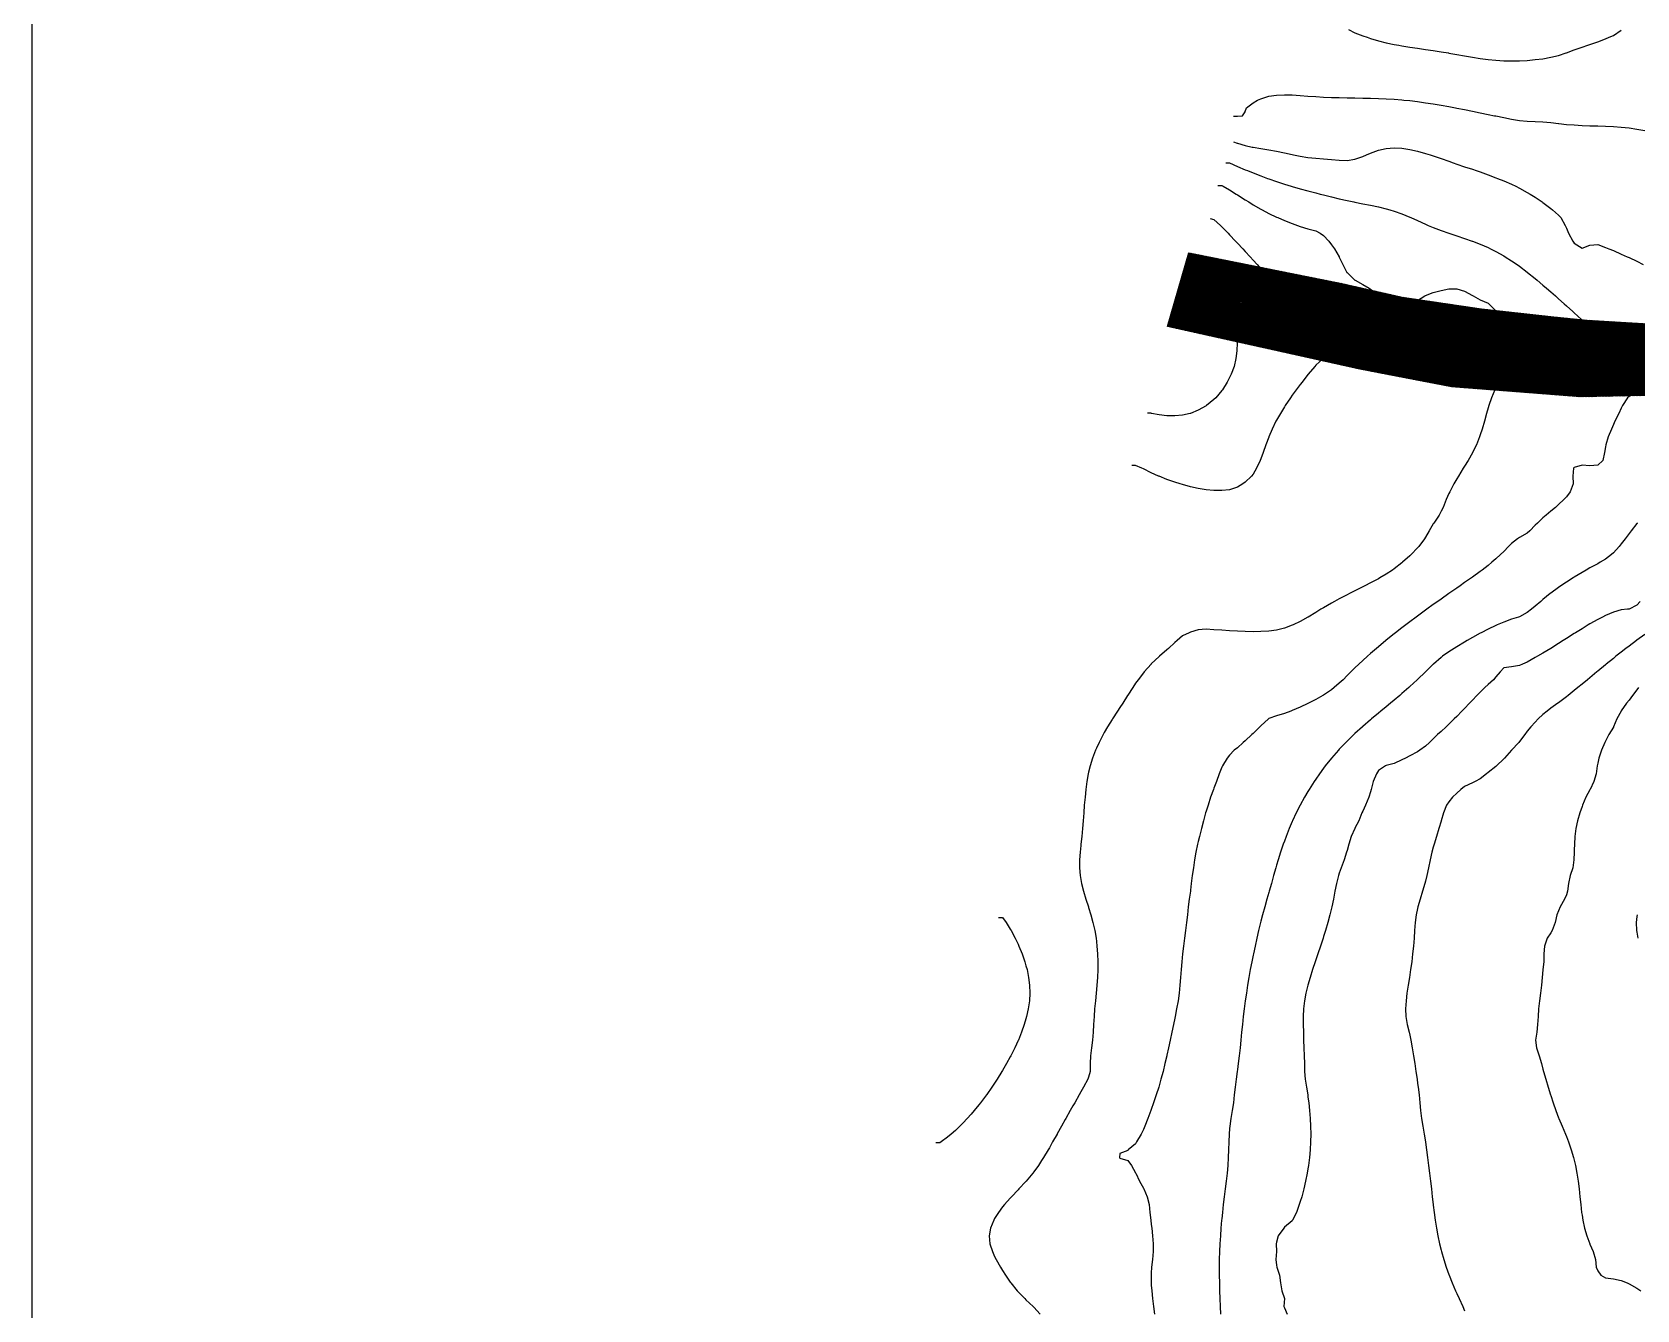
# Model space of a CAD drawing. Extents: x 771911 to 772814, y 1416488 to 1417835.
# Drawn here: x 771910.5 to 772115.4, y 1417350.8 to 1417513.9 of the extents above; entities that cross this region are included whole.
import ezdxf

# ---------------------------------------------------------------- set-up
doc = ezdxf.new("R2010")
doc.units = 0
doc.header["$MEASUREMENT"] = 0
doc.layers.get('0').update_dxf_attribs({"color": 1, "linetype": 'CONTINUOUS'})
for name, color, linetype in [('750.5', 1, 'CONTINUOUS'), ('751', 1, 'CONTINUOUS'), ('751.5', 1, 'CONTINUOUS'), ('752', 1, 'CONTINUOUS'), ('752.5', 1, 'CONTINUOUS'), ('753', 1, 'CONTINUOUS'), ('753.5', 1, 'CONTINUOUS'), ('754', 1, 'CONTINUOUS'), ('754.5', 1, 'CONTINUOUS'), ('Survey No. Boundary', 1, 'CONTINUOUS'), ('Tittahalli Kaggalipura Road', 1, 'CONTINUOUS')]:
    doc.layers.add(name, color=color, linetype=linetype)

msp = doc.modelspace()

# ---------------------------------------------------------------- hatches: boundary and pattern name
at = {"linetype": 'Continuous', "true_color": 0x636466}
h = msp.add_hatch(dxfattribs=at)
h.set_pattern_fill('ANSI31', color=251)
h.set_pattern_definition([(45, (0, 0), (-0.088388347648, 0.088388347648), [])])
h.paths.add_polyline_path([(772522.61, 1417283.28), (772520.27, 1417268.56), (772513.11, 1417279.5), (772507.16, 1417290.36), (772496.18, 1417312.84), (772486.46, 1417332.41), (772479.39, 1417347.59), (772470.31, 1417366.58), (772466.39, 1417373.72), (772461.82, 1417381.25), (772456.37, 1417390.47), (772449.66, 1417399.27), (772437.61, 1417412.91), (772434.57, 1417415.35), (772429.86, 1417418.01), (772420.9, 1417421.93), (772398.34, 1417429.68), (772374.45, 1417437.1), (772359.81, 1417442.38), (772345.17, 1417448.5), (772332.33, 1417452.61), (772319.89, 1417455.24), (772313.72, 1417455.76), (772304, 1417456.34), (772287.74, 1417456.82), (772255.28, 1417458.78), (772218.12, 1417462.16), (772178.42, 1417465.6), (772169.51, 1417466.02), (772152.39, 1417466.96), (772128.67, 1417467.73), (772108.28, 1417467.31), (772091.77, 1417468.6), (772080.06, 1417470.85), (772055.51, 1417476.29), (772058.21, 1417485.72), (772077.75, 1417481.8), (772085.47, 1417480.05), (772095.61, 1417478.54), (772104.84, 1417477.52), (772109.06, 1417477.11), (772119.07, 1417476.5), (772138.25, 1417476.88), (772157.05, 1417476.62), (772180.38, 1417475.95), (772196.42, 1417474.05), (772223.19, 1417472.06), (772238.63, 1417470.22), (772253.53, 1417468.74), (772279.01, 1417467.36), (772297.9, 1417466.39), (772312.54, 1417465.33), (772322.97, 1417464.4), (772327.53, 1417463.82), (772331.62, 1417462.92), (772335.29, 1417461.86), (772341.47, 1417459.51), (772371.81, 1417447.8), (772390.5, 1417441.68), (772410.82, 1417434.72), (772428.23, 1417428.26), (772432.28, 1417426.36), (772437.88, 1417423.04), (772440.26, 1417421.27), (772442.32, 1417419.02), (772450.49, 1417410.05), (772456.22, 1417403.64), (772460.56, 1417398.4), (772465.42, 1417391.67), (772482.28, 1417361.21), (772490.97, 1417343.09), (772497.4, 1417329.7), (772515.61, 1417294.46), (772521.32, 1417285.45)])

# ---------------------------------------------------------------- linework, layer by layer
at = {"layer": '750.5', "color": 0, "linetype": 'Continuous'}
msp.add_polyline3d([(772115.45, 1417401.21, 750.5), (772115.43, 1417401, 750.5), (772115.36, 1417400.21, 750.5), (772115.4, 1417399.21, 750.5), (772115.43, 1417398.98, 750.5), (772115.57, 1417398.21, 750.5)], dxfattribs=at)
at = {"layer": '751', "color": 0, "linetype": 'Continuous'}
msp.add_polyline3d([(772115.65, 1417430.21, 751), (772115.43, 1417429.91, 751), (772114.87, 1417429.21, 751), (772114.43, 1417428.62, 751), (772114.11, 1417428.21, 751), (772113.43, 1417427.22, 751), (772113.43, 1417427.21, 751), (772112.85, 1417426.21, 751), (772112.45, 1417425.21, 751), (772112.43, 1417425.16, 751), (772111.83, 1417424.21, 751), (772111.43, 1417423.36, 751), (772111.33, 1417423.21, 751), (772110.91, 1417422.21, 751), (772110.56, 1417421.21, 751), (772110.43, 1417420.55, 751), (772110.34, 1417420.21, 751), (772110.25, 1417419.21, 751), (772109.95, 1417418.21, 751), (772109.46, 1417417.21, 751), (772109.43, 1417417.16, 751), (772108.91, 1417416.21, 751), (772108.5, 1417415.21, 751), (772108.43, 1417415.01, 751), (772108.15, 1417414.21, 751), (772107.87, 1417413.21, 751), (772107.65, 1417412.21, 751), (772107.51, 1417411.21, 751), (772107.45, 1417410.21, 751), (772107.43, 1417409.49, 751), (772107.43, 1417409.21, 751), (772107.4, 1417408.21, 751), (772107.24, 1417407.21, 751), (772106.92, 1417406.21, 751), (772106.72, 1417405.21, 751), (772106.59, 1417404.21, 751), (772106.43, 1417403.74, 751), (772106.18, 1417403.21, 751), (772105.63, 1417402.21, 751), (772105.43, 1417401.71, 751), (772105.22, 1417401.21, 751), (772104.99, 1417400.21, 751), (772104.63, 1417399.21, 751), (772104.43, 1417398.92, 751), (772103.97, 1417398.21, 751), (772103.62, 1417397.21, 751), (772103.57, 1417396.21, 751), (772103.55, 1417395.21, 751), (772103.44, 1417394.21, 751), (772103.43, 1417394.19, 751), (772103.32, 1417393.21, 751), (772103.24, 1417392.21, 751), (772103.14, 1417391.21, 751), (772103, 1417390.21, 751), (772102.86, 1417389.21, 751), (772102.81, 1417388.21, 751), (772102.76, 1417387.21, 751), (772102.65, 1417386.21, 751), (772102.48, 1417385.21, 751), (772102.63, 1417384.21, 751), (772102.95, 1417383.21, 751), (772103.24, 1417382.21, 751), (772103.43, 1417381.49, 751), (772103.51, 1417381.21, 751), (772103.8, 1417380.21, 751), (772104.11, 1417379.21, 751), (772104.42, 1417378.21, 751), (772104.43, 1417378.15, 751), (772104.73, 1417377.21, 751), (772105.07, 1417376.21, 751), (772105.43, 1417375.27, 751), (772105.46, 1417375.21, 751), (772105.9, 1417374.21, 751), (772106.32, 1417373.21, 751), (772106.43, 1417372.89, 751), (772106.7, 1417372.21, 751), (772107.05, 1417371.21, 751), (772107.35, 1417370.21, 751), (772107.43, 1417369.87, 751), (772107.59, 1417369.21, 751), (772107.78, 1417368.21, 751), (772107.93, 1417367.21, 751), (772108.05, 1417366.21, 751), (772108.16, 1417365.21, 751), (772108.27, 1417364.21, 751), (772108.38, 1417363.21, 751), (772108.43, 1417362.88, 751), (772108.53, 1417362.21, 751), (772108.73, 1417361.21, 751), (772109.03, 1417360.21, 751), (772109.41, 1417359.21, 751), (772109.43, 1417359.14, 751), (772109.83, 1417358.21, 751), (772110.14, 1417357.21, 751), (772110.25, 1417356.21, 751), (772110.43, 1417355.76, 751), (772110.84, 1417355.21, 751), (772111.43, 1417354.86, 751), (772112.43, 1417354.75, 751), (772113.43, 1417354.52, 751), (772114.19, 1417354.21, 751), (772114.43, 1417354.1, 751), (772115.43, 1417353.55, 751), (772115.93, 1417353.21, 751)], dxfattribs=at)
at = {"layer": '751.5', "color": 0, "linetype": 'Continuous'}
for points in [[(772078.6, 1417514.21, 751.5), (772079.43, 1417513.8, 751.5), (772080.43, 1417513.4, 751.5), (772080.98, 1417513.21, 751.5), (772081.43, 1417513.05, 751.5), (772082.43, 1417512.76, 751.5), (772083.43, 1417512.52, 751.5), (772084.43, 1417512.31, 751.5), (772085.05, 1417512.21, 751.5), (772085.43, 1417512.14, 751.5), (772086.43, 1417511.97, 751.5), (772087.43, 1417511.82, 751.5), (772088.43, 1417511.67, 751.5), (772089.43, 1417511.52, 751.5), (772090.43, 1417511.37, 751.5), (772091.38, 1417511.21, 751.5), (772091.43, 1417511.2, 751.5), (772092.43, 1417511.02, 751.5), (772093.43, 1417510.85, 751.5), (772094.43, 1417510.68, 751.5), (772095.43, 1417510.52, 751.5), (772096.43, 1417510.39, 751.5), (772097.43, 1417510.3, 751.5), (772098.43, 1417510.23, 751.5), (772099.43, 1417510.21, 751.5), (772100.43, 1417510.22, 751.5), (772101.43, 1417510.27, 751.5), (772102.43, 1417510.36, 751.5), (772103.43, 1417510.48, 751.5), (772104.43, 1417510.66, 751.5), (772105.43, 1417510.91, 751.5), (772106.39, 1417511.21, 751.5), (772106.43, 1417511.22, 751.5), (772107.43, 1417511.6, 751.5), (772108.43, 1417511.96, 751.5), (772109.16, 1417512.21, 751.5), (772109.43, 1417512.3, 751.5), (772110.43, 1417512.65, 751.5), (772111.43, 1417513.01, 751.5), (772111.89, 1417513.21, 751.5), (772112.43, 1417513.45, 751.5), (772113.43, 1417514.14, 751.5)], [(772116.43, 1417436.98, 751.5), (772115.43, 1417436.24, 751.5), (772115.39, 1417436.21, 751.5), (772114.43, 1417435.49, 751.5), (772114.04, 1417435.21, 751.5), (772113.43, 1417434.72, 751.5), (772112.76, 1417434.21, 751.5), (772112.43, 1417433.93, 751.5), (772111.53, 1417433.21, 751.5), (772111.43, 1417433.12, 751.5), (772110.43, 1417432.3, 751.5), (772110.32, 1417432.21, 751.5), (772109.43, 1417431.46, 751.5), (772109.12, 1417431.21, 751.5), (772108.43, 1417430.63, 751.5), (772107.9, 1417430.21, 751.5), (772107.43, 1417429.82, 751.5), (772106.65, 1417429.21, 751.5), (772106.43, 1417429.03, 751.5), (772105.43, 1417428.28, 751.5), (772105.33, 1417428.21, 751.5), (772104.43, 1417427.56, 751.5), (772103.97, 1417427.21, 751.5), (772103.43, 1417426.77, 751.5), (772102.81, 1417426.21, 751.5), (772102.43, 1417425.78, 751.5), (772101.88, 1417425.21, 751.5), (772101.43, 1417424.63, 751.5), (772101.12, 1417424.21, 751.5), (772100.43, 1417423.31, 751.5), (772100.35, 1417423.21, 751.5), (772099.43, 1417422.22, 751.5), (772099.42, 1417422.21, 751.5), (772098.52, 1417421.21, 751.5), (772098.43, 1417421.1, 751.5), (772097.5, 1417420.21, 751.5), (772097.43, 1417420.15, 751.5), (772096.43, 1417419.37, 751.5), (772096.24, 1417419.21, 751.5), (772095.43, 1417418.57, 751.5), (772094.79, 1417418.21, 751.5), (772094.43, 1417418.05, 751.5), (772093.43, 1417417.59, 751.5), (772092.95, 1417417.21, 751.5), (772092.43, 1417416.74, 751.5), (772091.89, 1417416.21, 751.5), (772091.43, 1417415.61, 751.5), (772091.13, 1417415.21, 751.5), (772090.72, 1417414.21, 751.5), (772090.44, 1417413.21, 751.5), (772090.43, 1417413.16, 751.5), (772090.16, 1417412.21, 751.5), (772089.85, 1417411.21, 751.5), (772089.53, 1417410.21, 751.5), (772089.43, 1417409.84, 751.5), (772089.25, 1417409.21, 751.5), (772089.03, 1417408.21, 751.5), (772088.82, 1417407.21, 751.5), (772088.61, 1417406.21, 751.5), (772088.43, 1417405.49, 751.5), (772088.36, 1417405.21, 751.5), (772088.08, 1417404.21, 751.5), (772087.77, 1417403.21, 751.5), (772087.48, 1417402.21, 751.5), (772087.43, 1417402.01, 751.5), (772087.24, 1417401.21, 751.5), (772087.11, 1417400.21, 751.5), (772087.05, 1417399.21, 751.5), (772086.99, 1417398.21, 751.5), (772086.91, 1417397.21, 751.5), (772086.8, 1417396.21, 751.5), (772086.68, 1417395.21, 751.5), (772086.53, 1417394.21, 751.5), (772086.43, 1417393.54, 751.5), (772086.38, 1417393.21, 751.5), (772086.23, 1417392.21, 751.5), (772086.08, 1417391.21, 751.5), (772085.96, 1417390.21, 751.5), (772085.89, 1417389.21, 751.5), (772085.92, 1417388.21, 751.5), (772086.11, 1417387.21, 751.5), (772086.35, 1417386.21, 751.5), (772086.43, 1417385.86, 751.5), (772086.58, 1417385.21, 751.5), (772086.76, 1417384.21, 751.5), (772086.91, 1417383.21, 751.5), (772087.07, 1417382.21, 751.5), (772087.21, 1417381.21, 751.5), (772087.36, 1417380.21, 751.5), (772087.43, 1417379.65, 751.5), (772087.49, 1417379.21, 751.5), (772087.62, 1417378.21, 751.5), (772087.73, 1417377.21, 751.5), (772087.82, 1417376.21, 751.5), (772087.92, 1417375.21, 751.5), (772088.1, 1417374.21, 751.5), (772088.28, 1417373.21, 751.5), (772088.43, 1417372.21, 751.5), (772088.43, 1417372.18, 751.5), (772088.57, 1417371.21, 751.5), (772088.71, 1417370.21, 751.5), (772088.83, 1417369.21, 751.5), (772088.96, 1417368.21, 751.5), (772089.08, 1417367.21, 751.5), (772089.19, 1417366.21, 751.5), (772089.31, 1417365.21, 751.5), (772089.43, 1417364.21, 751.5), (772089.43, 1417364.15, 751.5), (772089.55, 1417363.21, 751.5), (772089.69, 1417362.21, 751.5), (772089.84, 1417361.21, 751.5), (772090.02, 1417360.21, 751.5), (772090.23, 1417359.21, 751.5), (772090.43, 1417358.4, 751.5), (772090.48, 1417358.21, 751.5), (772090.77, 1417357.21, 751.5), (772091.1, 1417356.21, 751.5), (772091.43, 1417355.28, 751.5), (772091.46, 1417355.21, 751.5), (772091.85, 1417354.21, 751.5), (772092.28, 1417353.21, 751.5), (772092.43, 1417352.86, 751.5), (772092.73, 1417352.21, 751.5), (772093.19, 1417351.21, 751.5), (772093.43, 1417350.66, 751.5)]]:
    msp.add_polyline3d(points, dxfattribs=at)
at = {"layer": '752', "color": 0, "linetype": 'Continuous'}
for points in [[(772063.93, 1417503.13, 752), (772064.43, 1417503.13, 752), (772065.08, 1417503.21, 752), (772065.4, 1417503.71, 752), (772065.43, 1417503.73, 752), (772065.58, 1417504.21, 752), (772066.43, 1417504.83, 752), (772067.01, 1417505.21, 752), (772067.43, 1417505.38, 752), (772068.43, 1417505.68, 752), (772069.43, 1417505.84, 752), (772070.43, 1417505.89, 752), (772071.43, 1417505.86, 752), (772072.43, 1417505.79, 752), (772073.43, 1417505.72, 752), (772074.43, 1417505.65, 752), (772075.43, 1417505.59, 752), (772076.43, 1417505.55, 752), (772077.43, 1417505.52, 752), (772078.43, 1417505.49, 752), (772079.43, 1417505.48, 752), (772080.43, 1417505.46, 752), (772081.43, 1417505.45, 752), (772082.43, 1417505.42, 752), (772083.43, 1417505.38, 752), (772084.43, 1417505.31, 752), (772085.43, 1417505.23, 752), (772085.69, 1417505.21, 752), (772086.43, 1417505.13, 752), (772087.43, 1417505.01, 752), (772088.43, 1417504.87, 752), (772089.43, 1417504.72, 752), (772090.43, 1417504.55, 752), (772091.43, 1417504.37, 752), (772092.29, 1417504.21, 752), (772092.43, 1417504.18, 752), (772093.43, 1417503.98, 752), (772094.43, 1417503.78, 752), (772095.43, 1417503.58, 752), (772096.43, 1417503.37, 752), (772097.27, 1417503.21, 752), (772097.43, 1417503.17, 752), (772098.43, 1417502.97, 752), (772099.43, 1417502.77, 752), (772100.43, 1417502.61, 752), (772101.43, 1417502.52, 752), (772102.43, 1417502.47, 752), (772103.43, 1417502.43, 752), (772104.43, 1417502.33, 752), (772105.43, 1417502.21, 752), (772105.45, 1417502.21, 752), (772106.43, 1417502.1, 752), (772107.43, 1417502.03, 752), (772108.43, 1417501.97, 752), (772109.43, 1417501.93, 752), (772110.43, 1417501.91, 752), (772111.43, 1417501.88, 752), (772112.43, 1417501.83, 752), (772113.43, 1417501.75, 752), (772114.43, 1417501.64, 752), (772115.43, 1417501.49, 752), (772116.43, 1417501.32, 752)], [(772115.86, 1417441.21, 752), (772115.43, 1417440.74, 752), (772114.43, 1417440.23, 752), (772114.25, 1417440.21, 752), (772113.43, 1417440.12, 752), (772112.43, 1417439.85, 752), (772111.43, 1417439.42, 752), (772111.02, 1417439.21, 752), (772110.43, 1417438.9, 752), (772109.43, 1417438.33, 752), (772109.23, 1417438.21, 752), (772108.43, 1417437.72, 752), (772107.61, 1417437.21, 752), (772107.43, 1417437.09, 752), (772106.43, 1417436.46, 752), (772106.04, 1417436.21, 752), (772105.43, 1417435.82, 752), (772104.44, 1417435.21, 752), (772104.43, 1417435.2, 752), (772103.43, 1417434.6, 752), (772102.73, 1417434.21, 752), (772102.43, 1417434.03, 752), (772101.43, 1417433.47, 752), (772100.83, 1417433.21, 752), (772100.43, 1417433.01, 752), (772099.43, 1417432.84, 752), (772098.43, 1417432.73, 752), (772097.97, 1417432.21, 752), (772097.43, 1417431.58, 752), (772097.12, 1417431.21, 752), (772096.43, 1417430.59, 752), (772096.02, 1417430.21, 752), (772095.43, 1417429.64, 752), (772094.99, 1417429.21, 752), (772094.43, 1417428.61, 752), (772094.05, 1417428.21, 752), (772093.43, 1417427.55, 752), (772093.1, 1417427.21, 752), (772092.43, 1417426.52, 752), (772092.11, 1417426.21, 752), (772091.43, 1417425.55, 752), (772091.07, 1417425.21, 752), (772090.43, 1417424.61, 752), (772089.99, 1417424.21, 752), (772089.43, 1417423.66, 752), (772088.94, 1417423.21, 752), (772088.43, 1417422.75, 752), (772087.74, 1417422.21, 752), (772087.43, 1417422.02, 752), (772086.43, 1417421.5, 752), (772085.9, 1417421.21, 752), (772085.43, 1417420.99, 752), (772084.43, 1417420.52, 752), (772083.43, 1417420.27, 752), (772083.33, 1417420.21, 752), (772082.43, 1417419.63, 752), (772082.17, 1417419.21, 752), (772081.74, 1417418.21, 752), (772081.49, 1417417.21, 752), (772081.43, 1417416.92, 752), (772081.2, 1417416.21, 752), (772080.8, 1417415.21, 752), (772080.43, 1417414.43, 752), (772080.33, 1417414.21, 752), (772079.92, 1417413.21, 752), (772079.43, 1417412.25, 752), (772079.41, 1417412.21, 752), (772078.96, 1417411.21, 752), (772078.65, 1417410.21, 752), (772078.43, 1417409.43, 752), (772078.37, 1417409.21, 752), (772078.04, 1417408.21, 752), (772077.67, 1417407.21, 752), (772077.43, 1417406.5, 752), (772077.34, 1417406.21, 752), (772077.07, 1417405.21, 752), (772076.87, 1417404.21, 752), (772076.68, 1417403.21, 752), (772076.47, 1417402.21, 752), (772076.43, 1417402.07, 752), (772076.23, 1417401.21, 752), (772075.97, 1417400.21, 752), (772075.68, 1417399.21, 752), (772075.43, 1417398.44, 752), (772075.36, 1417398.21, 752), (772075.03, 1417397.21, 752), (772074.69, 1417396.21, 752), (772074.43, 1417395.46, 752), (772074.35, 1417395.21, 752), (772074.02, 1417394.21, 752), (772073.7, 1417393.21, 752), (772073.43, 1417392.24, 752), (772073.42, 1417392.21, 752), (772073.18, 1417391.21, 752), (772072.99, 1417390.21, 752), (772072.88, 1417389.21, 752), (772072.83, 1417388.21, 752), (772072.83, 1417387.21, 752), (772072.85, 1417386.21, 752), (772072.88, 1417385.21, 752), (772072.92, 1417384.21, 752), (772072.96, 1417383.21, 752), (772072.99, 1417382.21, 752), (772073, 1417381.21, 752), (772073.08, 1417380.21, 752), (772073.24, 1417379.21, 752), (772073.4, 1417378.21, 752), (772073.43, 1417377.94, 752), (772073.54, 1417377.21, 752), (772073.65, 1417376.21, 752), (772073.73, 1417375.21, 752), (772073.77, 1417374.21, 752), (772073.79, 1417373.21, 752), (772073.77, 1417372.21, 752), (772073.72, 1417371.21, 752), (772073.63, 1417370.21, 752), (772073.51, 1417369.21, 752), (772073.43, 1417368.76, 752), (772073.34, 1417368.21, 752), (772073.14, 1417367.21, 752), (772072.9, 1417366.21, 752), (772072.65, 1417365.21, 752), (772072.43, 1417364.61, 752), (772072.31, 1417364.21, 752), (772071.97, 1417363.21, 752), (772071.47, 1417362.21, 752), (772071.43, 1417362.16, 752), (772070.43, 1417361.33, 752), (772070.34, 1417361.21, 752), (772069.65, 1417360.21, 752), (772069.43, 1417359.42, 752), (772069.39, 1417359.21, 752), (772069.4, 1417358.21, 752), (772069.35, 1417357.21, 752), (772069.43, 1417356.47, 752), (772069.48, 1417356.21, 752), (772069.8, 1417355.21, 752), (772069.94, 1417354.21, 752), (772070.11, 1417353.21, 752), (772070.42, 1417352.21, 752), (772070.37, 1417351.21, 752), (772070.43, 1417351.05, 752), (772070.76, 1417350.21, 752)]]:
    msp.add_polyline3d(points, dxfattribs=at)
at = {"layer": '752.5', "color": 0, "linetype": 'Continuous'}
for points in [[(772063.93, 1417499.87, 752.5), (772064.4, 1417499.71, 752.5), (772064.43, 1417499.69, 752.5), (772065.43, 1417499.39, 752.5), (772066.31, 1417499.21, 752.5), (772066.43, 1417499.18, 752.5), (772067.43, 1417499, 752.5), (772068.43, 1417498.85, 752.5), (772069.43, 1417498.68, 752.5), (772070.43, 1417498.47, 752.5), (772071.43, 1417498.24, 752.5), (772071.59, 1417498.21, 752.5), (772072.43, 1417498.03, 752.5), (772073.43, 1417497.88, 752.5), (772074.43, 1417497.78, 752.5), (772075.43, 1417497.71, 752.5), (772076.43, 1417497.62, 752.5), (772077.43, 1417497.52, 752.5), (772078.43, 1417497.49, 752.5), (772079.43, 1417497.65, 752.5), (772080.43, 1417498, 752.5), (772080.93, 1417498.21, 752.5), (772081.43, 1417498.43, 752.5), (772082.43, 1417498.81, 752.5), (772083.43, 1417499.04, 752.5), (772084.43, 1417499.11, 752.5), (772085.43, 1417499.05, 752.5), (772086.43, 1417498.9, 752.5), (772087.43, 1417498.67, 752.5), (772088.43, 1417498.39, 752.5), (772089.02, 1417498.21, 752.5), (772089.43, 1417498.07, 752.5), (772090.43, 1417497.73, 752.5), (772091.43, 1417497.39, 752.5), (772091.97, 1417497.21, 752.5), (772092.43, 1417497.04, 752.5), (772093.43, 1417496.7, 752.5), (772094.43, 1417496.37, 752.5), (772094.9, 1417496.21, 752.5), (772095.43, 1417496.02, 752.5), (772096.43, 1417495.67, 752.5), (772097.43, 1417495.29, 752.5), (772097.65, 1417495.21, 752.5), (772098.43, 1417494.89, 752.5), (772099.43, 1417494.45, 752.5), (772099.96, 1417494.21, 752.5), (772100.43, 1417493.97, 752.5), (772101.43, 1417493.42, 752.5), (772101.8, 1417493.21, 752.5), (772102.43, 1417492.81, 752.5), (772103.33, 1417492.21, 752.5), (772103.43, 1417492.13, 752.5), (772104.43, 1417491.37, 752.5), (772104.64, 1417491.21, 752.5), (772105.43, 1417490.51, 752.5), (772105.74, 1417490.21, 752.5), (772106.27, 1417489.21, 752.5), (772106.43, 1417488.83, 752.5), (772106.72, 1417488.21, 752.5), (772107.26, 1417487.21, 752.5), (772107.43, 1417486.94, 752.5), (772108.43, 1417486.28, 752.5), (772109.43, 1417486.7, 752.5), (772110.43, 1417486.77, 752.5), (772111.43, 1417486.38, 752.5), (772111.85, 1417486.21, 752.5), (772112.43, 1417485.98, 752.5), (772113.43, 1417485.55, 752.5), (772114.19, 1417485.21, 752.5), (772114.43, 1417485.1, 752.5), (772115.43, 1417484.62, 752.5), (772116.25, 1417484.21, 752.5)], [(772115.49, 1417451.21, 752.5), (772115.43, 1417451.14, 752.5), (772114.7, 1417450.21, 752.5), (772114.43, 1417449.88, 752.5), (772113.94, 1417449.21, 752.5), (772113.43, 1417448.57, 752.5), (772113.17, 1417448.21, 752.5), (772112.43, 1417447.41, 752.5), (772112.21, 1417447.21, 752.5), (772111.43, 1417446.6, 752.5), (772110.73, 1417446.21, 752.5), (772110.43, 1417446.02, 752.5), (772109.43, 1417445.48, 752.5), (772108.94, 1417445.21, 752.5), (772108.43, 1417444.91, 752.5), (772107.43, 1417444.3, 752.5), (772107.28, 1417444.21, 752.5), (772106.43, 1417443.68, 752.5), (772105.73, 1417443.21, 752.5), (772105.43, 1417443, 752.5), (772104.43, 1417442.26, 752.5), (772104.37, 1417442.21, 752.5), (772103.43, 1417441.46, 752.5), (772103.16, 1417441.21, 752.5), (772102.43, 1417440.61, 752.5), (772101.97, 1417440.21, 752.5), (772101.43, 1417439.81, 752.5), (772100.43, 1417439.25, 752.5), (772100.3, 1417439.21, 752.5), (772099.43, 1417438.93, 752.5), (772098.43, 1417438.56, 752.5), (772097.58, 1417438.21, 752.5), (772097.43, 1417438.13, 752.5), (772096.43, 1417437.66, 752.5), (772095.54, 1417437.21, 752.5), (772095.43, 1417437.15, 752.5), (772094.43, 1417436.6, 752.5), (772093.76, 1417436.21, 752.5), (772093.43, 1417436.02, 752.5), (772092.43, 1417435.42, 752.5), (772092.1, 1417435.21, 752.5), (772091.43, 1417434.79, 752.5), (772090.63, 1417434.21, 752.5), (772090.43, 1417434.06, 752.5), (772089.46, 1417433.21, 752.5), (772089.43, 1417433.18, 752.5), (772088.43, 1417432.21, 752.5), (772088.43, 1417432.21, 752.5), (772087.43, 1417431.25, 752.5), (772087.39, 1417431.21, 752.5), (772086.43, 1417430.33, 752.5), (772086.3, 1417430.21, 752.5), (772085.43, 1417429.45, 752.5), (772085.16, 1417429.21, 752.5), (772084.43, 1417428.6, 752.5), (772083.97, 1417428.21, 752.5), (772083.43, 1417427.76, 752.5), (772082.76, 1417427.21, 752.5), (772082.43, 1417426.94, 752.5), (772081.56, 1417426.21, 752.5), (772081.43, 1417426.11, 752.5), (772080.43, 1417425.25, 752.5), (772080.39, 1417425.21, 752.5), (772079.43, 1417424.34, 752.5), (772079.29, 1417424.21, 752.5), (772078.43, 1417423.37, 752.5), (772078.26, 1417423.21, 752.5), (772077.43, 1417422.33, 752.5), (772077.32, 1417422.21, 752.5), (772076.45, 1417421.21, 752.5), (772076.43, 1417421.19, 752.5), (772075.64, 1417420.21, 752.5), (772075.43, 1417419.92, 752.5), (772074.9, 1417419.21, 752.5), (772074.43, 1417418.53, 752.5), (772074.21, 1417418.21, 752.5), (772073.58, 1417417.21, 752.5), (772073.43, 1417416.96, 752.5), (772072.99, 1417416.21, 752.5), (772072.45, 1417415.21, 752.5), (772072.43, 1417415.18, 752.5), (772071.94, 1417414.21, 752.5), (772071.48, 1417413.21, 752.5), (772071.43, 1417413.1, 752.5), (772071.05, 1417412.21, 752.5), (772070.66, 1417411.21, 752.5), (772070.43, 1417410.6, 752.5), (772070.29, 1417410.21, 752.5), (772069.95, 1417409.21, 752.5), (772069.63, 1417408.21, 752.5), (772069.43, 1417407.54, 752.5), (772069.33, 1417407.21, 752.5), (772069.05, 1417406.21, 752.5), (772068.76, 1417405.21, 752.5), (772068.48, 1417404.21, 752.5), (772068.43, 1417404.04, 752.5), (772068.2, 1417403.21, 752.5), (772067.92, 1417402.21, 752.5), (772067.65, 1417401.21, 752.5), (772067.43, 1417400.37, 752.5), (772067.39, 1417400.21, 752.5), (772067.14, 1417399.21, 752.5), (772066.9, 1417398.21, 752.5), (772066.68, 1417397.21, 752.5), (772066.47, 1417396.21, 752.5), (772066.43, 1417396.05, 752.5), (772066.26, 1417395.21, 752.5), (772066.07, 1417394.21, 752.5), (772065.89, 1417393.21, 752.5), (772065.73, 1417392.21, 752.5), (772065.57, 1417391.21, 752.5), (772065.43, 1417390.23, 752.5), (772065.43, 1417390.21, 752.5), (772065.3, 1417389.21, 752.5), (772065.18, 1417388.21, 752.5), (772065.07, 1417387.21, 752.5), (772064.96, 1417386.21, 752.5), (772064.86, 1417385.21, 752.5), (772064.76, 1417384.21, 752.5), (772064.65, 1417383.21, 752.5), (772064.53, 1417382.21, 752.5), (772064.43, 1417381.46, 752.5), (772064.4, 1417381.21, 752.5), (772064.27, 1417380.21, 752.5), (772064.14, 1417379.21, 752.5), (772064.03, 1417378.21, 752.5), (772063.91, 1417377.21, 752.5), (772063.74, 1417376.21, 752.5), (772063.57, 1417375.21, 752.5), (772063.45, 1417374.21, 752.5), (772063.43, 1417373.93, 752.5), (772063.38, 1417373.21, 752.5), (772063.34, 1417372.21, 752.5), (772063.3, 1417371.21, 752.5), (772063.26, 1417370.21, 752.5), (772063.2, 1417369.21, 752.5), (772063.11, 1417368.21, 752.5), (772062.99, 1417367.21, 752.5), (772062.86, 1417366.21, 752.5), (772062.74, 1417365.21, 752.5), (772062.62, 1417364.21, 752.5), (772062.51, 1417363.21, 752.5), (772062.43, 1417362.41, 752.5), (772062.41, 1417362.21, 752.5), (772062.33, 1417361.21, 752.5), (772062.25, 1417360.21, 752.5), (772062.19, 1417359.21, 752.5), (772062.15, 1417358.21, 752.5), (772062.12, 1417357.21, 752.5), (772062.11, 1417356.21, 752.5), (772062.11, 1417355.21, 752.5), (772062.13, 1417354.21, 752.5), (772062.15, 1417353.21, 752.5), (772062.19, 1417352.21, 752.5), (772062.23, 1417351.21, 752.5), (772062.28, 1417350.21, 752.5)]]:
    msp.add_polyline3d(points, dxfattribs=at)
at = {"layer": '753', "color": 0, "linetype": 'Continuous'}
for points in [[(772062.93, 1417497.2, 753), (772063.43, 1417497.19, 753), (772064.43, 1417496.74, 753), (772065.43, 1417496.31, 753), (772065.7, 1417496.21, 753), (772066.43, 1417495.9, 753), (772067.43, 1417495.51, 753), (772068.29, 1417495.21, 753), (772068.43, 1417495.15, 753), (772069.43, 1417494.8, 753), (772070.43, 1417494.47, 753), (772071.3, 1417494.21, 753), (772071.43, 1417494.16, 753), (772072.43, 1417493.87, 753), (772073.43, 1417493.6, 753), (772074.43, 1417493.34, 753), (772074.99, 1417493.21, 753), (772075.43, 1417493.09, 753), (772076.43, 1417492.85, 753), (772077.43, 1417492.61, 753), (772078.43, 1417492.39, 753), (772079.3, 1417492.21, 753), (772079.43, 1417492.18, 753), (772080.43, 1417491.97, 753), (772081.43, 1417491.78, 753), (772082.43, 1417491.57, 753), (772083.43, 1417491.33, 753), (772083.88, 1417491.21, 753), (772084.43, 1417491.04, 753), (772085.43, 1417490.69, 753), (772086.43, 1417490.27, 753), (772086.57, 1417490.21, 753), (772087.43, 1417489.83, 753), (772088.43, 1417489.37, 753), (772088.8, 1417489.21, 753), (772089.43, 1417488.94, 753), (772090.43, 1417488.55, 753), (772091.42, 1417488.21, 753), (772091.43, 1417488.2, 753), (772092.43, 1417487.88, 753), (772093.43, 1417487.55, 753), (772094.4, 1417487.21, 753), (772094.43, 1417487.19, 753), (772095.43, 1417486.81, 753), (772096.43, 1417486.37, 753), (772096.76, 1417486.21, 753), (772097.43, 1417485.88, 753), (772098.43, 1417485.32, 753), (772098.61, 1417485.21, 753), (772099.43, 1417484.7, 753), (772100.14, 1417484.21, 753), (772100.43, 1417484, 753), (772101.43, 1417483.24, 753), (772101.48, 1417483.21, 753), (772102.43, 1417482.44, 753), (772102.71, 1417482.21, 753), (772103.43, 1417481.59, 753), (772103.88, 1417481.21, 753), (772104.43, 1417480.71, 753), (772105.03, 1417480.21, 753), (772105.43, 1417479.83, 753), (772106.15, 1417479.21, 753), (772106.43, 1417478.94, 753), (772107.26, 1417478.21, 753), (772107.43, 1417478.04, 753), (772108.37, 1417477.21, 753), (772108.43, 1417477.15, 753), (772109.43, 1417476.27, 753), (772109.51, 1417476.21, 753), (772110.43, 1417475.46, 753), (772110.78, 1417475.21, 753), (772111.43, 1417474.76, 753), (772112.2, 1417474.21, 753), (772112.43, 1417474, 753), (772113.38, 1417473.21, 753), (772113.43, 1417473.16, 753), (772114.43, 1417472.44, 753), (772114.79, 1417472.21, 753), (772115.43, 1417471.81, 753), (772116.26, 1417471.21, 753)], [(772115.91, 1417468.21, 753), (772115.43, 1417467.89, 753), (772114.43, 1417467.37, 753), (772114.25, 1417467.21, 753), (772113.59, 1417466.21, 753), (772113.43, 1417465.88, 753), (772113.11, 1417465.21, 753), (772112.63, 1417464.21, 753), (772112.43, 1417463.78, 753), (772112.18, 1417463.21, 753), (772111.77, 1417462.21, 753), (772111.46, 1417461.21, 753), (772111.43, 1417460.95, 753), (772111.29, 1417460.21, 753), (772111.09, 1417459.21, 753), (772110.43, 1417458.61, 753), (772109.43, 1417458.51, 753), (772108.43, 1417458.59, 753), (772107.43, 1417458.32, 753), (772107.32, 1417458.21, 753), (772107.24, 1417457.21, 753), (772107.31, 1417456.21, 753), (772106.91, 1417455.21, 753), (772106.43, 1417454.56, 753), (772106.12, 1417454.21, 753), (772105.43, 1417453.57, 753), (772105.05, 1417453.21, 753), (772104.43, 1417452.71, 753), (772103.87, 1417452.21, 753), (772103.43, 1417451.86, 753), (772102.75, 1417451.21, 753), (772102.43, 1417450.92, 753), (772101.77, 1417450.21, 753), (772101.43, 1417449.92, 753), (772100.43, 1417449.37, 753), (772100.17, 1417449.21, 753), (772099.43, 1417448.62, 753), (772099.06, 1417448.21, 753), (772098.43, 1417447.59, 753), (772098.03, 1417447.21, 753), (772097.43, 1417446.66, 753), (772096.92, 1417446.21, 753), (772096.43, 1417445.81, 753), (772095.68, 1417445.21, 753), (772095.43, 1417445.03, 753), (772094.43, 1417444.3, 753), (772094.31, 1417444.21, 753), (772093.43, 1417443.61, 753), (772092.87, 1417443.21, 753), (772092.43, 1417442.91, 753), (772091.43, 1417442.21, 753), (772091.43, 1417442.21, 753), (772090.43, 1417441.51, 753), (772090.01, 1417441.21, 753), (772089.43, 1417440.8, 753), (772088.62, 1417440.21, 753), (772088.43, 1417440.07, 753), (772087.43, 1417439.34, 753), (772087.26, 1417439.21, 753), (772086.43, 1417438.59, 753), (772085.92, 1417438.21, 753), (772085.43, 1417437.83, 753), (772084.62, 1417437.21, 753), (772084.43, 1417437.06, 753), (772083.43, 1417436.26, 753), (772083.37, 1417436.21, 753), (772082.43, 1417435.43, 753), (772082.17, 1417435.21, 753), (772081.43, 1417434.57, 753), (772081.03, 1417434.21, 753), (772080.43, 1417433.67, 753), (772079.95, 1417433.21, 753), (772079.43, 1417432.71, 753), (772078.93, 1417432.21, 753), (772078.43, 1417431.73, 753), (772077.91, 1417431.21, 753), (772077.43, 1417430.78, 753), (772076.77, 1417430.21, 753), (772076.43, 1417429.94, 753), (772075.43, 1417429.26, 753), (772075.33, 1417429.21, 753), (772074.43, 1417428.68, 753), (772073.49, 1417428.21, 753), (772073.43, 1417428.18, 753), (772072.43, 1417427.7, 753), (772071.43, 1417427.28, 753), (772071.24, 1417427.21, 753), (772070.43, 1417426.9, 753), (772069.43, 1417426.62, 753), (772068.43, 1417426.24, 753), (772068.38, 1417426.21, 753), (772067.43, 1417425.33, 753), (772067.29, 1417425.21, 753), (772066.43, 1417424.33, 753), (772066.29, 1417424.21, 753), (772065.43, 1417423.41, 753), (772065.17, 1417423.21, 753), (772064.43, 1417422.53, 753), (772064.03, 1417422.21, 753), (772063.43, 1417421.57, 753), (772063.1, 1417421.21, 753), (772062.52, 1417420.21, 753), (772062.43, 1417420.03, 753), (772062.11, 1417419.21, 753), (772061.74, 1417418.21, 753), (772061.43, 1417417.36, 753), (772061.38, 1417417.21, 753), (772061.01, 1417416.21, 753), (772060.68, 1417415.21, 753), (772060.43, 1417414.43, 753), (772060.37, 1417414.21, 753), (772060.09, 1417413.21, 753), (772059.84, 1417412.21, 753), (772059.6, 1417411.21, 753), (772059.43, 1417410.54, 753), (772059.35, 1417410.21, 753), (772059.13, 1417409.21, 753), (772058.95, 1417408.21, 753), (772058.81, 1417407.21, 753), (772058.67, 1417406.21, 753), (772058.54, 1417405.21, 753), (772058.43, 1417404.35, 753), (772058.42, 1417404.21, 753), (772058.29, 1417403.21, 753), (772058.16, 1417402.21, 753), (772058.04, 1417401.21, 753), (772057.91, 1417400.21, 753), (772057.79, 1417399.21, 753), (772057.67, 1417398.21, 753), (772057.54, 1417397.21, 753), (772057.43, 1417396.23, 753), (772057.43, 1417396.21, 753), (772057.33, 1417395.21, 753), (772057.24, 1417394.21, 753), (772057.16, 1417393.21, 753), (772057.08, 1417392.21, 753), (772056.99, 1417391.21, 753), (772056.85, 1417390.21, 753), (772056.67, 1417389.21, 753), (772056.47, 1417388.21, 753), (772056.43, 1417388.03, 753), (772056.26, 1417387.21, 753), (772056.06, 1417386.21, 753), (772055.85, 1417385.21, 753), (772055.64, 1417384.21, 753), (772055.43, 1417383.29, 753), (772055.41, 1417383.21, 753), (772055.18, 1417382.21, 753), (772054.93, 1417381.21, 753), (772054.67, 1417380.21, 753), (772054.43, 1417379.37, 753), (772054.39, 1417379.21, 753), (772054.07, 1417378.21, 753), (772053.73, 1417377.21, 753), (772053.43, 1417376.34, 753), (772053.38, 1417376.21, 753), (772053.01, 1417375.21, 753), (772052.61, 1417374.21, 753), (772052.43, 1417373.8, 753), (772052.14, 1417373.21, 753), (772051.56, 1417372.21, 753), (772051.43, 1417371.97, 753), (772050.47, 1417371.21, 753), (772050.43, 1417371.13, 753), (772049.43, 1417370.74, 753), (772049.37, 1417370.21, 753), (772049.43, 1417370.14, 753), (772050.43, 1417369.84, 753), (772050.89, 1417369.21, 753), (772051.43, 1417368.27, 753), (772051.46, 1417368.21, 753), (772051.94, 1417367.21, 753), (772052.43, 1417366.29, 753), (772052.47, 1417366.21, 753), (772052.9, 1417365.21, 753), (772053.15, 1417364.21, 753), (772053.26, 1417363.21, 753), (772053.36, 1417362.21, 753), (772053.43, 1417361.68, 753), (772053.49, 1417361.21, 753), (772053.6, 1417360.21, 753), (772053.67, 1417359.21, 753), (772053.66, 1417358.21, 753), (772053.59, 1417357.21, 753), (772053.48, 1417356.21, 753), (772053.43, 1417355.47, 753), (772053.41, 1417355.21, 753), (772053.41, 1417354.21, 753), (772053.43, 1417353.94, 753), (772053.49, 1417353.21, 753), (772053.6, 1417352.21, 753), (772053.73, 1417351.21, 753), (772053.85, 1417350.21, 753)]]:
    msp.add_polyline3d(points, dxfattribs=at)
at = {"layer": '753.5', "color": 0, "linetype": 'Continuous'}
msp.add_polyline3d([(772061.93, 1417494.3, 753.5), (772062.43, 1417494.3, 753.5), (772062.62, 1417494.21, 753.5), (772063.43, 1417493.74, 753.5), (772064.29, 1417493.21, 753.5), (772064.43, 1417493.1, 753.5), (772065.43, 1417492.46, 753.5), (772065.87, 1417492.21, 753.5), (772066.43, 1417491.85, 753.5), (772067.43, 1417491.28, 753.5), (772067.57, 1417491.21, 753.5), (772068.43, 1417490.74, 753.5), (772069.43, 1417490.26, 753.5), (772069.57, 1417490.21, 753.5), (772070.43, 1417489.83, 753.5), (772071.43, 1417489.45, 753.5), (772072.11, 1417489.21, 753.5), (772072.43, 1417489.08, 753.5), (772073.43, 1417488.77, 753.5), (772074.43, 1417488.49, 753.5), (772075.01, 1417488.21, 753.5), (772075.43, 1417487.9, 753.5), (772076.1, 1417487.21, 753.5), (772076.43, 1417486.72, 753.5), (772076.83, 1417486.21, 753.5), (772077.41, 1417485.21, 753.5), (772077.43, 1417485.13, 753.5), (772077.88, 1417484.21, 753.5), (772078.42, 1417483.21, 753.5), (772078.43, 1417483.18, 753.5), (772079.43, 1417482.22, 753.5), (772079.46, 1417482.21, 753.5), (772080.43, 1417481.66, 753.5), (772081.23, 1417481.21, 753.5), (772081.43, 1417481.08, 753.5), (772082.43, 1417480.36, 753.5), (772082.64, 1417480.21, 753.5), (772083.43, 1417479.22, 753.5), (772083.45, 1417479.21, 753.5), (772083.66, 1417478.21, 753.5), (772083.83, 1417477.21, 753.5), (772084.28, 1417476.21, 753.5), (772084.43, 1417476.02, 753.5), (772085.43, 1417475.3, 753.5), (772086.43, 1417475.32, 753.5), (772087.29, 1417476.21, 753.5), (772087.39, 1417477.21, 753.5), (772087.13, 1417478.21, 753.5), (772087.05, 1417479.21, 753.5), (772087.43, 1417479.63, 753.5), (772088.34, 1417480.21, 753.5), (772088.43, 1417480.25, 753.5), (772089.43, 1417480.62, 753.5), (772090.43, 1417480.91, 753.5), (772091.43, 1417481.1, 753.5), (772092.43, 1417481.11, 753.5), (772093.43, 1417480.8, 753.5), (772094.43, 1417480.26, 753.5), (772094.54, 1417480.21, 753.5), (772095.43, 1417479.69, 753.5), (772096.43, 1417479.26, 753.5), (772096.54, 1417479.21, 753.5), (772097.43, 1417478.28, 753.5), (772097.5, 1417478.21, 753.5), (772097.43, 1417477.5, 753.5), (772097.41, 1417477.21, 753.5), (772097.27, 1417476.21, 753.5), (772097.24, 1417475.21, 753.5), (772097.43, 1417474.6, 753.5), (772097.66, 1417474.21, 753.5), (772098.43, 1417473.53, 753.5), (772098.87, 1417473.21, 753.5), (772098.99, 1417472.21, 753.5), (772098.8, 1417471.21, 753.5), (772098.53, 1417470.21, 753.5), (772098.43, 1417470, 753.5), (772097.92, 1417469.21, 753.5), (772097.43, 1417468.41, 753.5), (772097.29, 1417468.21, 753.5), (772096.85, 1417467.21, 753.5), (772096.52, 1417466.21, 753.5), (772096.43, 1417465.91, 753.5), (772096.24, 1417465.21, 753.5), (772095.97, 1417464.21, 753.5), (772095.68, 1417463.21, 753.5), (772095.43, 1417462.49, 753.5), (772095.34, 1417462.21, 753.5), (772094.95, 1417461.21, 753.5), (772094.45, 1417460.21, 753.5), (772094.43, 1417460.17, 753.5), (772093.89, 1417459.21, 753.5), (772093.43, 1417458.45, 753.5), (772093.27, 1417458.21, 753.5), (772092.64, 1417457.21, 753.5), (772092.43, 1417456.85, 753.5), (772092.04, 1417456.21, 753.5), (772091.53, 1417455.21, 753.5), (772091.43, 1417454.98, 753.5), (772091.09, 1417454.21, 753.5), (772090.69, 1417453.21, 753.5), (772090.43, 1417452.71, 753.5), (772090.18, 1417452.21, 753.5), (772089.51, 1417451.21, 753.5), (772089.43, 1417451.11, 753.5), (772088.91, 1417450.21, 753.5), (772088.43, 1417449.42, 753.5), (772088.33, 1417449.21, 753.5), (772087.59, 1417448.21, 753.5), (772087.43, 1417448.04, 753.5), (772086.61, 1417447.21, 753.5), (772086.43, 1417447.04, 753.5), (772085.52, 1417446.21, 753.5), (772085.43, 1417446.13, 753.5), (772084.43, 1417445.35, 753.5), (772084.23, 1417445.21, 753.5), (772083.43, 1417444.67, 753.5), (772082.62, 1417444.21, 753.5), (772082.43, 1417444.09, 753.5), (772081.43, 1417443.56, 753.5), (772080.71, 1417443.21, 753.5), (772080.43, 1417443.06, 753.5), (772079.43, 1417442.56, 753.5), (772078.72, 1417442.21, 753.5), (772078.43, 1417442.06, 753.5), (772077.43, 1417441.53, 753.5), (772076.83, 1417441.21, 753.5), (772076.43, 1417440.98, 753.5), (772075.43, 1417440.4, 753.5), (772075.1, 1417440.21, 753.5), (772074.43, 1417439.79, 753.5), (772073.45, 1417439.21, 753.5), (772073.43, 1417439.2, 753.5), (772072.43, 1417438.63, 753.5), (772071.53, 1417438.21, 753.5), (772071.43, 1417438.16, 753.5), (772070.43, 1417437.79, 753.5), (772069.43, 1417437.55, 753.5), (772068.43, 1417437.42, 753.5), (772067.43, 1417437.36, 753.5), (772066.43, 1417437.34, 753.5), (772065.43, 1417437.36, 753.5), (772064.43, 1417437.39, 753.5), (772063.43, 1417437.44, 753.5), (772062.43, 1417437.52, 753.5), (772061.43, 1417437.6, 753.5), (772060.43, 1417437.65, 753.5), (772059.43, 1417437.58, 753.5), (772058.43, 1417437.3, 753.5), (772058.25, 1417437.21, 753.5), (772057.43, 1417436.8, 753.5), (772056.75, 1417436.21, 753.5), (772056.43, 1417435.97, 753.5), (772055.65, 1417435.21, 753.5), (772055.43, 1417435.04, 753.5), (772054.48, 1417434.21, 753.5), (772054.43, 1417434.17, 753.5), (772053.43, 1417433.23, 753.5), (772053.42, 1417433.21, 753.5), (772052.53, 1417432.21, 753.5), (772052.43, 1417432.1, 753.5), (772051.76, 1417431.21, 753.5), (772051.43, 1417430.76, 753.5), (772051.07, 1417430.21, 753.5), (772050.43, 1417429.24, 753.5), (772050.41, 1417429.21, 753.5), (772049.78, 1417428.21, 753.5), (772049.43, 1417427.67, 753.5), (772049.13, 1417427.21, 753.5), (772048.48, 1417426.21, 753.5), (772048.43, 1417426.13, 753.5), (772047.85, 1417425.21, 753.5), (772047.43, 1417424.48, 753.5), (772047.28, 1417424.21, 753.5), (772046.76, 1417423.21, 753.5), (772046.43, 1417422.48, 753.5), (772046.31, 1417422.21, 753.5), (772045.93, 1417421.21, 753.5), (772045.63, 1417420.21, 753.5), (772045.43, 1417419.39, 753.5), (772045.39, 1417419.21, 753.5), (772045.21, 1417418.21, 753.5), (772045.08, 1417417.21, 753.5), (772044.97, 1417416.21, 753.5), (772044.88, 1417415.21, 753.5), (772044.81, 1417414.21, 753.5), (772044.73, 1417413.21, 753.5), (772044.65, 1417412.21, 753.5), (772044.56, 1417411.21, 753.5), (772044.45, 1417410.21, 753.5), (772044.43, 1417410.04, 753.5), (772044.35, 1417409.21, 753.5), (772044.26, 1417408.21, 753.5), (772044.25, 1417407.21, 753.5), (772044.34, 1417406.21, 753.5), (772044.43, 1417405.7, 753.5), (772044.52, 1417405.21, 753.5), (772044.78, 1417404.21, 753.5), (772045.09, 1417403.21, 753.5), (772045.41, 1417402.21, 753.5), (772045.43, 1417402.13, 753.5), (772045.72, 1417401.21, 753.5), (772045.99, 1417400.21, 753.5), (772046.21, 1417399.21, 753.5), (772046.38, 1417398.21, 753.5), (772046.43, 1417397.78, 753.5), (772046.5, 1417397.21, 753.5), (772046.58, 1417396.21, 753.5), (772046.62, 1417395.21, 753.5), (772046.61, 1417394.21, 753.5), (772046.57, 1417393.21, 753.5), (772046.49, 1417392.21, 753.5), (772046.43, 1417391.65, 753.5), (772046.39, 1417391.21, 753.5), (772046.29, 1417390.21, 753.5), (772046.2, 1417389.21, 753.5), (772046.13, 1417388.21, 753.5), (772046.07, 1417387.21, 753.5), (772046.01, 1417386.21, 753.5), (772045.93, 1417385.21, 753.5), (772045.82, 1417384.21, 753.5), (772045.69, 1417383.21, 753.5), (772045.61, 1417382.21, 753.5), (772045.62, 1417381.21, 753.5), (772045.43, 1417380.49, 753.5), (772045.35, 1417380.21, 753.5), (772044.77, 1417379.21, 753.5), (772044.43, 1417378.6, 753.5), (772044.22, 1417378.21, 753.5), (772043.66, 1417377.21, 753.5), (772043.43, 1417376.81, 753.5), (772043.08, 1417376.21, 753.5), (772042.51, 1417375.21, 753.5), (772042.43, 1417375.06, 753.5), (772041.95, 1417374.21, 753.5), (772041.43, 1417373.26, 753.5), (772041.4, 1417373.21, 753.5), (772040.84, 1417372.21, 753.5), (772040.43, 1417371.47, 753.5), (772040.28, 1417371.21, 753.5), (772039.68, 1417370.21, 753.5), (772039.43, 1417369.82, 753.5), (772039.03, 1417369.21, 753.5), (772038.43, 1417368.39, 753.5), (772038.29, 1417368.21, 753.5), (772037.45, 1417367.21, 753.5), (772037.43, 1417367.18, 753.5), (772036.53, 1417366.21, 753.5), (772036.43, 1417366.11, 753.5), (772035.58, 1417365.21, 753.5), (772035.43, 1417365.05, 753.5), (772034.69, 1417364.21, 753.5), (772034.43, 1417363.91, 753.5), (772033.92, 1417363.21, 753.5), (772033.43, 1417362.42, 753.5), (772033.32, 1417362.21, 753.5), (772032.92, 1417361.21, 753.5), (772032.75, 1417360.21, 753.5), (772032.83, 1417359.21, 753.5), (772033.15, 1417358.21, 753.5), (772033.43, 1417357.59, 753.5), (772033.63, 1417357.21, 753.5), (772034.19, 1417356.21, 753.5), (772034.43, 1417355.8, 753.5), (772034.8, 1417355.21, 753.5), (772035.43, 1417354.3, 753.5), (772035.5, 1417354.21, 753.5), (772036.3, 1417353.21, 753.5), (772036.43, 1417353.06, 753.5), (772037.3, 1417352.21, 753.5), (772037.43, 1417352.07, 753.5), (772038.36, 1417351.21, 753.5), (772038.43, 1417351.13, 753.5), (772039.25, 1417350.21, 753.5)], dxfattribs=at)
at = {"layer": '754', "color": 0, "linetype": 'Continuous'}
for points in [[(772060.93, 1417490.08, 754), (772061.43, 1417489.97, 754), (772062.26, 1417489.21, 754), (772062.43, 1417489.03, 754), (772063.24, 1417488.21, 754), (772063.43, 1417488.01, 754), (772064.19, 1417487.21, 754), (772064.43, 1417486.94, 754), (772065.12, 1417486.21, 754), (772065.43, 1417485.86, 754), (772066.04, 1417485.21, 754), (772066.43, 1417484.77, 754), (772066.96, 1417484.21, 754), (772067.43, 1417483.67, 754), (772067.87, 1417483.21, 754), (772068.43, 1417482.58, 754), (772068.78, 1417482.21, 754), (772069.43, 1417481.46, 754), (772069.67, 1417481.21, 754), (772070.43, 1417480.31, 754), (772070.53, 1417480.21, 754), (772071.43, 1417479.21, 754), (772071.43, 1417479.2, 754), (772072.43, 1417478.24, 754), (772072.48, 1417478.21, 754), (772073.43, 1417477.47, 754), (772073.91, 1417477.21, 754), (772074.43, 1417476.86, 754), (772075.42, 1417476.21, 754), (772075.43, 1417476.2, 754), (772076.37, 1417475.21, 754), (772076.43, 1417475.08, 754), (772076.7, 1417474.21, 754), (772076.47, 1417473.21, 754), (772076.43, 1417473.14, 754), (772075.43, 1417472.25, 754), (772075.39, 1417472.21, 754), (772074.43, 1417471.35, 754), (772074.32, 1417471.21, 754), (772073.46, 1417470.21, 754), (772073.43, 1417470.18, 754), (772072.68, 1417469.21, 754), (772072.43, 1417468.91, 754), (772071.93, 1417468.21, 754), (772071.43, 1417467.53, 754), (772071.21, 1417467.21, 754), (772070.53, 1417466.21, 754), (772070.43, 1417466.05, 754), (772069.91, 1417465.21, 754), (772069.43, 1417464.36, 754), (772069.35, 1417464.21, 754), (772068.85, 1417463.21, 754), (772068.45, 1417462.21, 754), (772068.43, 1417462.17, 754), (772068.06, 1417461.21, 754), (772067.72, 1417460.21, 754), (772067.43, 1417459.39, 754), (772067.35, 1417459.21, 754), (772066.87, 1417458.21, 754), (772066.43, 1417457.47, 754), (772066.22, 1417457.21, 754), (772065.43, 1417456.41, 754), (772065.13, 1417456.21, 754), (772064.43, 1417455.79, 754), (772063.43, 1417455.46, 754), (772062.43, 1417455.35, 754), (772061.43, 1417455.36, 754), (772060.43, 1417455.46, 754), (772059.43, 1417455.62, 754), (772058.43, 1417455.84, 754), (772057.43, 1417456.11, 754), (772057.12, 1417456.21, 754), (772056.43, 1417456.42, 754), (772055.43, 1417456.78, 754), (772054.43, 1417457.18, 754), (772054.37, 1417457.21, 754), (772053.43, 1417457.62, 754), (772052.43, 1417458.11, 754), (772052.23, 1417458.21, 754), (772051.43, 1417458.57, 754), (772050.93, 1417458.57, 754)], [(772033.93, 1417400.86, 754), (772034.43, 1417400.86, 754), (772034.92, 1417400.21, 754), (772035.43, 1417399.39, 754), (772035.53, 1417399.21, 754), (772036.06, 1417398.21, 754), (772036.43, 1417397.44, 754), (772036.54, 1417397.21, 754), (772036.95, 1417396.21, 754), (772037.3, 1417395.21, 754), (772037.43, 1417394.71, 754), (772037.57, 1417394.21, 754), (772037.77, 1417393.21, 754), (772037.88, 1417392.21, 754), (772037.92, 1417391.21, 754), (772037.87, 1417390.21, 754), (772037.73, 1417389.21, 754), (772037.51, 1417388.21, 754), (772037.43, 1417387.92, 754), (772037.22, 1417387.21, 754), (772036.86, 1417386.21, 754), (772036.46, 1417385.21, 754), (772036.43, 1417385.16, 754), (772035.99, 1417384.21, 754), (772035.49, 1417383.21, 754), (772035.43, 1417383.09, 754), (772034.95, 1417382.21, 754), (772034.43, 1417381.31, 754), (772034.37, 1417381.21, 754), (772033.74, 1417380.21, 754), (772033.43, 1417379.72, 754), (772033.08, 1417379.21, 754), (772032.43, 1417378.27, 754), (772032.38, 1417378.21, 754), (772031.63, 1417377.21, 754), (772031.43, 1417376.95, 754), (772030.82, 1417376.21, 754), (772030.43, 1417375.75, 754), (772029.94, 1417375.21, 754), (772029.43, 1417374.67, 754), (772028.97, 1417374.21, 754), (772028.43, 1417373.69, 754), (772027.89, 1417373.21, 754), (772027.43, 1417372.81, 754), (772026.59, 1417372.21, 754), (772026.43, 1417372.09, 754), (772025.93, 1417372.09, 754)]]:
    msp.add_polyline3d(points, dxfattribs=at)
at = {"layer": '754.5', "color": 0, "linetype": 'Continuous'}
msp.add_polyline3d([(772058.93, 1417484.61, 754.5), (772059.43, 1417484.61, 754.5), (772059.82, 1417484.21, 754.5), (772060.43, 1417483.44, 754.5), (772060.61, 1417483.21, 754.5), (772061.29, 1417482.21, 754.5), (772061.43, 1417481.97, 754.5), (772061.91, 1417481.21, 754.5), (772062.43, 1417480.3, 754.5), (772062.49, 1417480.21, 754.5), (772063, 1417479.21, 754.5), (772063.43, 1417478.24, 754.5), (772063.45, 1417478.21, 754.5), (772063.82, 1417477.21, 754.5), (772064.11, 1417476.21, 754.5), (772064.3, 1417475.21, 754.5), (772064.39, 1417474.21, 754.5), (772064.37, 1417473.21, 754.5), (772064.24, 1417472.21, 754.5), (772064, 1417471.21, 754.5), (772063.64, 1417470.21, 754.5), (772063.43, 1417469.77, 754.5), (772063.14, 1417469.21, 754.5), (772062.51, 1417468.21, 754.5), (772062.43, 1417468.11, 754.5), (772061.66, 1417467.21, 754.5), (772061.43, 1417466.98, 754.5), (772060.49, 1417466.21, 754.5), (772060.43, 1417466.17, 754.5), (772059.43, 1417465.6, 754.5), (772058.43, 1417465.21, 754.5), (772058.4, 1417465.21, 754.5), (772057.43, 1417464.99, 754.5), (772056.43, 1417464.89, 754.5), (772055.43, 1417464.9, 754.5), (772054.43, 1417465.01, 754.5), (772053.48, 1417465.21, 754.5), (772053.43, 1417465.22, 754.5), (772052.93, 1417465.22, 754.5)], dxfattribs=at)
at = {"layer": 'Survey No. Boundary', "color": 7, "linetype": 'Continuous', "true_color": 0xffffff}
msp.add_lwpolyline([(771910.54, 1417835.02), (772813.54, 1417835.02), (772813.54, 1416487.79), (771910.54, 1416491.65)], close=True, dxfattribs=at)
at = {"layer": 'Tittahalli Kaggalipura Road', "color": 18, "linetype": 'Continuous', "true_color": 0x000000, "flags": 128}
msp.add_lwpolyline([(772128.67, 1417467.73), (772108.28, 1417467.31), (772091.77, 1417468.6), (772080.06, 1417470.85), (772055.51, 1417476.29), (772058.21, 1417485.72), (772077.75, 1417481.8), (772085.47, 1417480.05), (772095.61, 1417478.54), (772104.84, 1417477.52), (772109.06, 1417477.11), (772119.07, 1417476.5)], dxfattribs=at)

doc.saveas('drawing.dxf')
